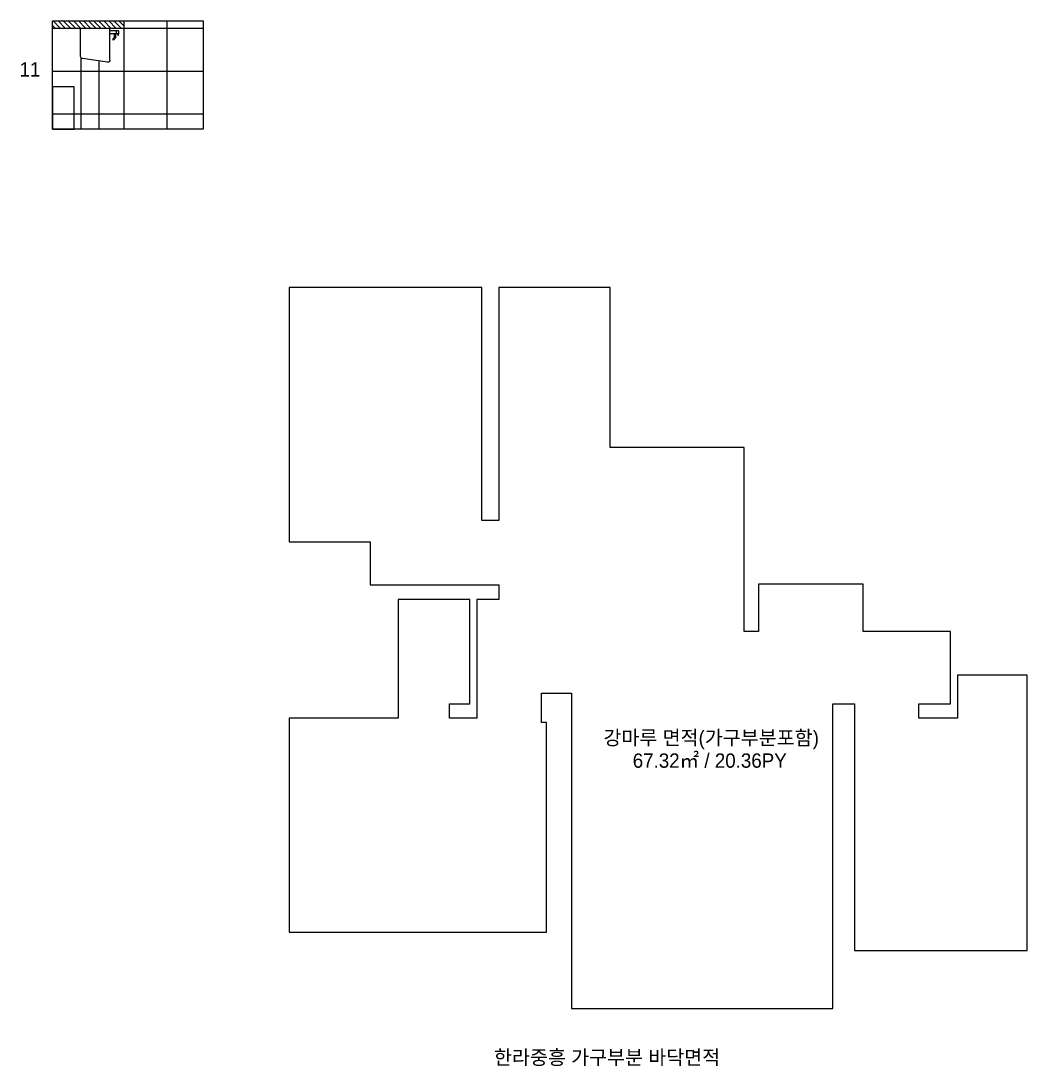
# Model space of a CAD drawing. Header units: inches. Extents: x 4374 to 164780, y 597 to 50243.
# Drawn here: x 150736 to 164780, y 21311 to 35905 of the extents above; entities that cross this region are included whole.
import ezdxf
from ezdxf.enums import TextEntityAlignment as Align

# ---------------------------------------------------------------- set-up
doc = ezdxf.new("R2010")
doc.units = ezdxf.units.IN
doc.header["$LTSCALE"] = 50
doc.header["$MEASUREMENT"] = 0
for name, color, linetype in [('02-WAL', 2, 'Continuous'), ('03-TEXT', 3, 'Continuous'), ('03-WAL NEW', 3, 'Continuous'), ('3.기호.계단선', 30, 'Continuous'), ('FU', 4, 'Continuous'), ('I-ACCESSOR', 6, 'Continuous')]:
    doc.layers.add(name, color=color, linetype=linetype)
doc.styles.add('코레일둥고', font='Korail_Round_Gothic_Medium.ttf')

# ---------------------------------------------------------------- blocks, each defined once
blk = doc.blocks.new('A$C581A38BE')
at = {"layer": 'I-ACCESSOR'}
for p, q in [((331, 902), (313, 902)), ((403, 936), (352, 936)), ((403, 918), (356, 918)), ((378, 973), (378, 972)), ((403, 975), (380, 975)), ((403, 970), (380, 970)), ((443, 979), (403, 979)), ((403, 979), (403, 949)), ((443, 949), (403, 949)), ((443, 946), (403, 946)), ((403, 946), (403, 859)), ((405, 949), (405, 946)), ((441, 949), (441, 946)), ((443, 979), (443, 949)), ((443, 946), (443, 859)), ((5, 826), (56, 476)), ((35, 860), (483, 860)), ((483, 450), (483, 860)), ((86, 450), (483, 450))]:
    blk.add_line(p, q, dxfattribs=at)
for centre, radius, start, end in [((352, 896), 40, 90, 172.0249), ((356, 891), 27, 90, 157), ((380, 973), 2, 90, 180), ((380, 972), 2, 180, 270), ((35, 830), 30, 90, 188.3257), ((86, 480), 30, 188.3257, 270)]:
    blk.add_arc(centre, radius, start, end, dxfattribs=at)

msp = doc.modelspace()

# ---------------------------------------------------------------- hatches: boundary and pattern name
at = {"layer": '03-WAL NEW'}
h = msp.add_hatch(dxfattribs=at)
h.set_pattern_fill('_USER', color=8, scale=50, angle=315, pattern_type=0)
h.set_pattern_definition([(315, (121448.63, 21234.5), (35.35534, 35.35534), [])])
h.paths.add_polyline_path([(152177.9, 35904.9), (151177.9, 35904.9), (151177.9, 35804.9), (152177.9, 35804.9)])
h = msp.add_hatch(dxfattribs=at)
h.set_pattern_fill('_USER', color=8, scale=600, double=1, pattern_type=0)
h.set_pattern_definition([(0, (152177.9, 35804.9), (0, 600), []), (90, (152177.9, 35804.9), (-600, 4e-14), [])])
h.paths.add_polyline_path([(153277.9, 35804.9), (151877.9, 35804.9), (151877.9, 34394.9), (153277.9, 34394.9)])
h.paths.add_polyline_path([(153277.9, 35904.9), (152177.9, 35904.9), (152177.9, 35804.9), (153277.9, 35804.9)])
edge = h.paths.add_edge_path()
edge.add_line((151877.9, 35204.9), (151877.9, 35336.5))
edge.add_line((151877.9, 35336.5), (151593.6, 35378.1))
edge.add_arc((151597.9, 35407.8), 30, 180, 261.67435, ccw=False)
edge.add_line((151567.9, 35407.8), (151567.9, 35804.9))
edge.add_line((151567.9, 35804.9), (151177.9, 35804.9))
edge.add_line((151177.9, 35804.9), (151177.9, 34984.9))
edge.add_line((151177.9, 34984.9), (151477.9, 34984.9))
edge.add_line((151477.9, 34984.9), (151477.9, 34394.9))
edge.add_line((151477.9, 34394.9), (151877.9, 34394.9))
edge.add_line((151877.9, 34394.9), (151877.9, 35204.9))
h.paths.add_polyline_path([(151477.9, 34984.9), (151177.9, 34984.9), (151177.9, 34394.9), (151477.9, 34394.9)], flags=17)

# ---------------------------------------------------------------- linework, layer by layer
at = {"layer": '02-WAL'}
msp.add_lwpolyline([(151177.9, 35904.9), (153277.9, 35904.9), (153277.9, 34394.9), (151177.9, 34394.9)], close=True, dxfattribs=at)
at = {"layer": '03-WAL NEW'}
for p, q in [((152177.9, 35804.9), (152177.9, 35904.9)), ((151177.9, 35804.9), (153277.9, 35804.9)), ((151827.9, 34394.9), (151827.9, 35336.5))]:
    msp.add_line(p, q, dxfattribs=at)
msp.add_lwpolyline([(151477.9, 34984.9), (151177.9, 34984.9), (151177.9, 34394.9), (151477.9, 34394.9)], close=True, dxfattribs=at)
at = {"layer": '3.기호.계단선'}
msp.add_lwpolyline([(157169.9, 32184.7), (154479.9, 32184.7), (154479.9, 28629.7), (155609.9, 28629.7), (155609.9, 28029.7), (157407.9, 28029.7), (157407.9, 27824.7), (157099.9, 27824.7), (157099.9, 26169.7), (156719.9, 26169.7), (156719.9, 26369.7), (156999.9, 26369.7), (156999.9, 27824.7), (155999.9, 27824.7), (155999.9, 26169.7), (154479.9, 26169.7), (154479.9, 23179.7), (158069.9, 23179.7), (158069.9, 26109.7), (157999.9, 26109.7), (157999.9, 26519.7), (158419.9, 26519.7), (158419.9, 22114.7), (162069.9, 22114.7), (162069.9, 26369.7), (162369.9, 26369.7), (162369.9, 22924.7), (164779.9, 22924.7), (164779.9, 26769.7), (163809.9, 26769.7), (163809.9, 26169.7), (163269.9, 26169.7), (163269.9, 26369.7), (163709.9, 26369.7), (163709.9, 27379.7), (162489.9, 27379.7), (162489.9, 28039.7), (161029.9, 28039.7), (161029.9, 27379.7), (160829.9, 27379.7), (160829.9, 29949.7), (158961.9, 29949.7), (158961.9, 32184.7), (157407.9, 32184.7), (157407.9, 28929.7), (157169.9, 28929.7), (157169.9, 32184.7)], dxfattribs=at)

# ---------------------------------------------------------------- block references
at = {"layer": 'FU', "xscale": -1, "rotation": 270}
msp.add_blockref('A$C581A38BE', (151117.9, 35321.9), dxfattribs=at)

# ---------------------------------------------------------------- texts
at = {"layer": '03-TEXT', "style": '코레일둥고'}
for s, p in [('11', (151006.8, 35128.3)), ('강마루 면적(가구부분포함)', (161874.7, 25795.4)), ('67.32㎡ / 20.36PY', (161424.8, 25476.8)), ('한라중흥 가구부분 바닥면적', (160496.3, 21332.8))]:
    msp.add_text(s, height=200, dxfattribs=at).set_placement(p, align=Align.RIGHT)

doc.saveas('drawing.dxf')
